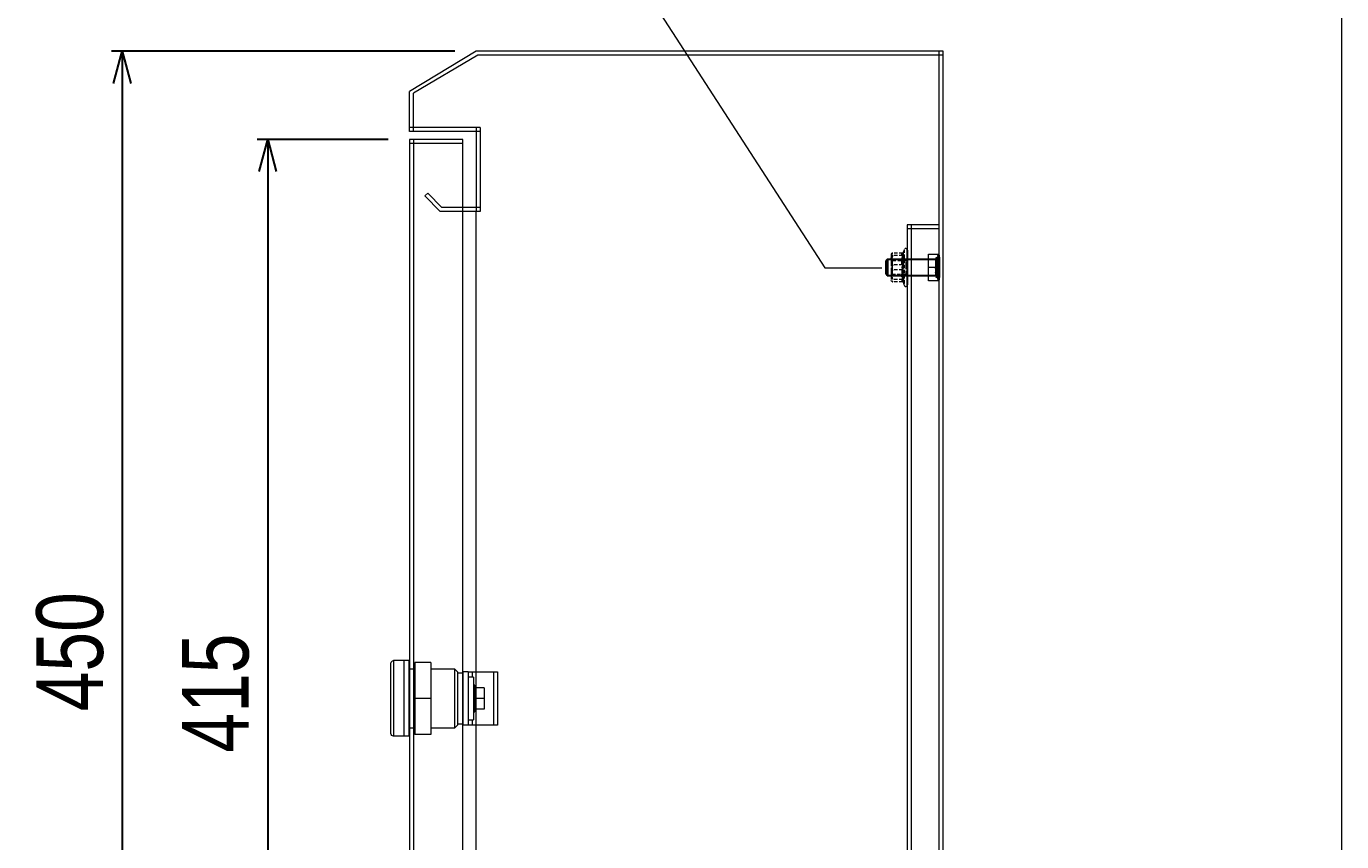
# Model space of a CAD drawing. Header units: millimetres. Extents: x 2073 to 4644, y 1336 to 3161.
# Drawn here: x 4113.8 to 4606.9, y 2529.9 to 2835.5 of the extents above; entities that cross this region are included whole.
import ezdxf

# ---------------------------------------------------------------- set-up
doc = ezdxf.new("R2010")
doc.units = ezdxf.units.MM
doc.linetypes.add('HIDDEN', pattern=[1.905, 1.27, -0.635])
for name, color, linetype in [('BUSBAR', 3, 'Continuous'), ('FRAME070', 5, 'Continuous'), ('GR1-1', 3, 'Continuous')]:
    doc.layers.add(name, color=color, linetype=linetype)
doc.styles.add('TAMCO', font='cordia.shx', dxfattribs={"width": 0.8, "height": 25})
doc.dimstyles.new('TAMCO', dxfattribs={"dimtxt": 25, "dimasz": 12, "dimexe": 4, "dimexo": 8, "dimgap": 7, "dimtad": 2, "dimdec": 1, "dimdsep": 46, "dimtxsty": 'TAMCO', "dimblk": 'OPEN30', "dimcen": 2.5, "dimclrd": 4, "dimclre": 4, "dimclrt": 3, "dimadec": 0, "dimazin": 0, "dimtfac": 1, "dimtdec": 1, "dimtmove": 0, "dimatfit": 3, "dimldrblk": 'OPEN30', "dimfxl": 0, "dimarcsym": 0})

# ---------------------------------------------------------------- blocks, each defined once
blk = doc.blocks.new('A$C310157CF')
at = {"color": 7, "linetype": 'HIDDEN', "lineweight": 0}
for p, q in [((-5.41, 1.72), (-5.41, 5.4)), ((-3.18, 6), (-5, 6)), ((-4.46, 1.72), (-4.46, 5.4)), ((1.76, 6), (-3.18, 6)), ((2.5, 5.65), (-2.5, 5.65)), ((-0.95, 1.72), (-0.95, 5.4)), ((0.95, 1.72), (0.95, 5.4)), ((4.93, 6), (1.76, 6)), ((4.46, 1.72), (4.46, 5.4)), ((5.41, 1.72), (5.41, 5.4)), ((6.71, 1.1), (-6.72, 1.1)), ((-2.5, 0.38), (0.88, 0.38)), ((0.88, 0.38), (2.5, 0.38))]:
    blk.add_line(p, q, dxfattribs=at)
blk.add_line((6.53, 0), (-6.53, 0))
for centre, start, end in [((-6.53, 0.57), 110, 270), ((6.53, 0.57), 270, 70)]:
    blk.add_arc(centre, 0.567, start, end, dxfattribs=at)
for points, knots in [([(-3.18, 6), (-3.79, 5.92), (-4.55, 5.82), (-5.26, 5.47), (-5.41, 5.4)], [0, 0, 0, 0, 0.801462, 1, 1, 1, 1]), ([(-5.41, 5.4), (-5.27, 5.68), (-5.11, 5.99), (-4.95, 6), (-4.93, 6)], [0, 0, 0, 0, 0.896037, 1, 1, 1, 1]), ([(-1.76, 6), (-1.89, 6), (-2.78, 5.98), (-3.7, 5.71), (-4.43, 5.41), (-4.46, 5.4)], [0, 0, 0, 0, 0.148486, 0.965571, 1, 1, 1, 1]), ([(-0.95, 5.4), (-1.6, 5.68), (-2.34, 5.99), (-3.1, 6), (-3.18, 6)], [0, 0, 0, 0, 0.896037, 1, 1, 1, 1]), ([(0.95, 5.4), (0.72, 5.49), (-0.15, 5.84), (-1.07, 5.93), (-1.76, 6)], [0, 0, 0, 0, 0.263253, 1, 1, 1, 1]), ([(1.76, 6), (1.62, 6), (0.73, 5.98), (-0.18, 5.71), (-0.92, 5.41), (-0.95, 5.4)], [0, 0, 0, 0, 0.148486, 0.965571, 1, 1, 1, 1]), ([(0.95, 5.4), (1.6, 5.68), (2.34, 5.99), (3.1, 6), (3.18, 6)], [0, 0, 0, 0, 0.896035, 1, 1, 1, 1]), ([(4.46, 5.4), (4.23, 5.49), (3.36, 5.84), (2.44, 5.93), (1.76, 6)], [0, 0, 0, 0, 0.263254, 1, 1, 1, 1]), ([(3.18, 6), (3.79, 5.92), (4.55, 5.82), (5.26, 5.47), (5.41, 5.4)], [0, 0, 0, 0, 0.801465, 1, 1, 1, 1]), ([(4.93, 6), (4.8, 5.92), (4.64, 5.82), (4.49, 5.47), (4.46, 5.4)], [0, 0, 0, 0, 0.801461, 1, 1, 1, 1]), ([(5.41, 5.4), (5.27, 5.68), (5.11, 5.99), (4.95, 6), (4.93, 6)], [0, 0, 0, 0, 0.896037, 1, 1, 1, 1]), ([(-5.68, 1.34), (-5.68, 1.34), (-5.64, 1.36), (-5.56, 1.4), (-5.48, 1.49), (-5.42, 1.6), (-5.41, 1.68), (-5.41, 1.72)], [0, 0, 0, 0, 0.007907, 0.267532, 0.528602, 0.763814, 1, 1, 1, 1]), ([(-1, 1.34), (-1.18, 1.38), (-2.09, 1.59), (-3.66, 1.74), (-5.04, 1.47), (-5.68, 1.34)], [0, 0, 0, 0, 0.118083, 0.592258, 1, 1, 1, 1]), ([(-5.49, 1.48), (-5.35, 1.57), (-5.07, 1.74), (-4.81, 1.47), (-4.68, 1.34)], [0, 0, 0, 0, 0.500552, 1, 1, 1, 1]), ([(-5.41, 1.72), (-4.67, 1.85), (-3.19, 2.11), (-1.7, 1.85), (-0.95, 1.72)], [0, 0, 0, 0, 0.492149, 1, 1, 1, 1]), ([(-4.46, 1.72), (-4.61, 1.85), (-4.93, 2.11), (-5.25, 1.85), (-5.41, 1.72)], [0, 0, 0, 0, 0.492148, 1, 1, 1, 1]), ([(-4.46, 1.72), (-4.46, 1.68), (-4.47, 1.6), (-4.52, 1.49), (-4.59, 1.4), (-4.65, 1.36), (-4.68, 1.34), (-4.68, 1.34)], [0, 0, 0, 0, 0.236185, 0.471405, 0.732466, 0.992087, 1, 1, 1, 1]), ([(-4.68, 1.34), (-4.46, 1.38), (-3.35, 1.59), (-1.43, 1.74), (0.23, 1.47), (1, 1.34)], [0, 0, 0, 0, 0.118083, 0.592258, 1, 1, 1, 1]), ([(0.95, 1.72), (0.06, 1.85), (-1.74, 2.11), (-3.54, 1.85), (-4.46, 1.72)], [0, 0, 0, 0, 0.492148, 1, 1, 1, 1]), ([(-1, 1.34), (-0.99, 1.34), (-0.99, 1.36), (-0.97, 1.4), (-0.96, 1.49), (-0.95, 1.6), (-0.95, 1.68), (-0.95, 1.72)], [0, 0, 0, 0, 0.007908, 0.267532, 0.528599, 0.763814, 1, 1, 1, 1]), ([(4.68, 1.34), (4.46, 1.38), (3.35, 1.59), (1.43, 1.74), (-0.23, 1.47), (-1, 1.34)], [0, 0, 0, 0, 0.118084, 0.592258, 1, 1, 1, 1]), ([(-0.95, 1.72), (-0.06, 1.85), (1.74, 2.11), (3.54, 1.85), (4.46, 1.72)], [0, 0, 0, 0, 0.492149, 1, 1, 1, 1]), ([(5.41, 1.72), (4.67, 1.85), (3.19, 2.11), (1.7, 1.85), (0.95, 1.72)], [0, 0, 0, 0, 0.492147, 1, 1, 1, 1]), ([(0.95, 1.72), (0.95, 1.68), (0.95, 1.6), (0.96, 1.49), (0.97, 1.4), (0.99, 1.36), (0.99, 1.34), (1, 1.34)], [0, 0, 0, 0, 0.236186, 0.471401, 0.732468, 0.992092, 1, 1, 1, 1]), ([(1, 1.34), (1.18, 1.38), (2.09, 1.59), (3.66, 1.74), (5.04, 1.47), (5.68, 1.34)], [0, 0, 0, 0, 0.118083, 0.592257, 1, 1, 1, 1]), ([(4.46, 1.72), (4.61, 1.85), (4.93, 2.11), (5.25, 1.85), (5.41, 1.72)], [0, 0, 0, 0, 0.492148, 1, 1, 1, 1]), ([(4.68, 1.34), (4.68, 1.34), (4.65, 1.36), (4.59, 1.4), (4.52, 1.49), (4.47, 1.6), (4.46, 1.68), (4.46, 1.72)], [0, 0, 0, 0, 0.007913, 0.267525, 0.5286, 0.763814, 1, 1, 1, 1]), ([(5.68, 1.34), (5.64, 1.38), (5.43, 1.59), (5.09, 1.74), (4.81, 1.47), (4.68, 1.34)], [0, 0, 0, 0, 0.118084, 0.592259, 1, 1, 1, 1]), ([(5.3, 1.62), (5.3, 1.62), (5.32, 1.63), (5.39, 1.6), (5.49, 1.47), (5.51, 1.45)], [0, 0, 0, 0, 0.006763, 0.854115, 1, 1, 1, 1]), ([(5.41, 1.72), (5.41, 1.68), (5.42, 1.6), (5.48, 1.49), (5.56, 1.4), (5.64, 1.36), (5.68, 1.34), (5.68, 1.34)], [0, 0, 0, 0, 0.236186, 0.471402, 0.732454, 0.992093, 1, 1, 1, 1])]:
    blk.add_open_spline(points, degree=3, knots=knots, dxfattribs=at)
for points in [[(-3, 6), (-2.5, 5.65)], [(-2.5, 5.65), (-2.5, 0.38)], [(2.5, 5.65), (3, 6)], [(2.5, 0.38), (2.5, 5.65)], [(-5.34, 1.61), (-6.73, 1.1)], [(-5.52, 1.43), (-5.48, 1.47)], [(-5.35, 1.6), (-5.33, 1.6)], [(-2.5, 0.38), (-3, 0.03)], [(-3, 0.03), (-3, 0)], [(3, 0.03), (2.5, 0.38)], [(3, 0), (3, 0.03)], [(6.73, 1.1), (5.34, 1.61)], [(5.51, 1.45), (5.52, 1.43)]]:
    blk.add_open_spline(points, degree=1, dxfattribs=at)
blk = doc.blocks.new('A$C1D0F77C0')
for p, q in [((2.41, 0), (-2.41, 0)), ((0.75, -0.59), (-3, -0.59)), ((3, -0.59), (0.75, -0.59))]:
    blk.add_line(p, q)
at = {"color": 0, "linetype": 'ByBlock', "lineweight": -2}
for p, q in [((0.96, -19.4), (-3.8, -19.4)), ((-3.35, -18.8), (-3.37, -18.8)), ((-3.34, -19.18), (-3.37, -19.18)), ((-3.34, -18.8), (-3.35, -18.8)), ((-3.35, -19.4), (-3.35, -19.18)), ((-3.14, -18.8), (-3.34, -18.8)), ((-3.34, -19.18), (-3.14, -19.18)), ((-3.34, -19.4), (-3.34, -19.18)), ((-3.33, -19.4), (-3.33, -19.18)), ((-3.33, -19.4), (-3.33, -19.18)), ((-2.78, -18.8), (-3.14, -18.8)), ((-3.14, -19.4), (-3.14, -19.18)), ((-2.66, -19.18), (-3.14, -19.18)), ((-3.13, -19.4), (-3.13, -19.18)), ((-3.12, -19.4), (-3.12, -19.18)), ((-3.06, -19.4), (-3.06, -19.18)), ((-2.98, -19.18), (-2.98, -18.8)), ((-2.98, -19.18), (-2.98, -18.8)), ((-2.97, -19.18), (-2.97, -18.8)), ((-2.96, -19.18), (-2.96, -18.8)), ((-2.8, -19.18), (-2.8, -18.8)), ((-2.78, -19.18), (-2.78, -18.8)), ((-2.76, -19.18), (-2.76, -18.8)), ((-2.66, -18.8), (-2.75, -18.8)), ((-2.75, -19.4), (-2.75, -19.18)), ((-2.74, -19.18), (-2.74, -18.8)), ((-2.11, -18.8), (-2.66, -18.8)), ((-2.66, -19.18), (-2.39, -19.18)), ((-2.66, -19.4), (-2.66, -19.18)), ((-2.65, -19.4), (-2.65, -19.18)), ((-2.63, -19.4), (-2.63, -19.18)), ((-2.43, -19.18), (-2.43, -18.8)), ((-2.39, -19.18), (-2.39, -18.8)), ((-2.08, -19.18), (-2.39, -19.18)), ((-2.37, -19.18), (-2.37, -18.8)), ((-2.33, -19.18), (-2.33, -18.8)), ((-1.84, -18.8), (-2.11, -18.8)), ((-2.11, -19.4), (-2.11, -19.18)), ((-1.27, -19.18), (-2.11, -19.18)), ((-2.08, -19.4), (-2.08, -19.18)), ((-2.07, -19.4), (-2.07, -19.18)), ((-1.94, -19.4), (-1.94, -19.18)), ((-1.89, -18.8), (-1.81, -18.8)), ((-1.89, -19.18), (-1.89, -18.8)), ((-1.84, -19.18), (-1.84, -18.8)), ((-1.81, -19.18), (-1.81, -18.8)), ((-1.42, -18.8), (-1.76, -18.8)), ((-1.76, -19.18), (-1.76, -18.8)), ((-1.27, -18.8), (-1.42, -18.8)), ((-1.42, -19.4), (-1.42, -19.18)), ((-0.51, -18.8), (-1.27, -18.8)), ((-1.27, -19.18), (-1.17, -19.18)), ((-1.27, -19.4), (-1.27, -19.18)), ((-1.25, -19.4), (-1.25, -19.18)), ((-1.22, -19.18), (-1.22, -18.8)), ((-1.22, -19.4), (-1.22, -19.18)), ((-1.17, -19.18), (-1.17, -18.8)), ((-1.13, -19.18), (-1.13, -18.8)), ((-1.07, -19.18), (-1.07, -18.8)), ((-0.48, -19.18), (-1.07, -19.18)), ((-0.41, -18.8), (-0.51, -18.8)), ((-0.51, -19.4), (-0.51, -19.18)), ((0.46, -19.18), (-0.51, -19.18)), ((-0.48, -19.4), (-0.48, -19.18)), ((-0.47, -18.8), (-0.37, -18.8)), ((-0.47, -19.18), (-0.47, -18.8)), ((-0.46, -19.4), (-0.46, -19.18)), ((-0.41, -19.18), (-0.41, -18.8)), ((0.3, -18.8), (-0.41, -18.8)), ((-0.37, -19.18), (-0.37, -18.8)), ((-0.31, -19.18), (-0.31, -18.8)), ((-0.3, -19.4), (-0.3, -19.18)), ((0.31, -18.8), (0.3, -18.8)), ((0.3, -18.8), (0.37, -18.8)), ((0.3, -19.4), (0.3, -19.18)), ((0.31, -19.18), (0.31, -18.8)), ((0.37, -19.18), (0.37, -18.8)), ((0.46, -18.8), (0.37, -18.8)), ((0.41, -19.18), (0.41, -18.8)), ((1.22, -18.8), (0.46, -18.8)), ((0.46, -19.4), (0.46, -19.18)), ((0.46, -19.18), (0.51, -19.18)), ((0.47, -19.18), (0.47, -18.8)), ((1.13, -19.18), (0.48, -19.18)), ((0.48, -19.4), (0.48, -19.18)), ((0.51, -19.4), (0.51, -19.18)), ((3.8, -19.4), (0.96, -19.4)), ((1.07, -19.18), (1.07, -18.8)), ((1.13, -19.18), (1.13, -18.8)), ((1.13, -19.18), (1.22, -19.18)), ((1.17, -19.18), (1.17, -18.8)), ((1.27, -18.8), (1.22, -18.8)), ((1.22, -19.18), (1.22, -18.8)), ((2.07, -19.18), (1.22, -19.18)), ((1.22, -19.4), (1.22, -19.18)), ((1.76, -18.8), (1.25, -18.8)), ((1.25, -19.4), (1.25, -19.18)), ((1.27, -19.4), (1.27, -19.18)), ((1.42, -19.4), (1.42, -19.18)), ((1.76, -19.18), (1.76, -18.8)), ((1.81, -19.18), (1.81, -18.8)), ((2.07, -18.8), (1.81, -18.8)), ((1.84, -19.18), (1.84, -18.8)), ((1.89, -19.18), (1.89, -18.8)), ((1.94, -19.4), (1.94, -19.18)), ((2.63, -18.8), (2.07, -18.8)), ((2.07, -19.4), (2.07, -19.18)), ((2.07, -19.18), (2.11, -19.18)), ((2.37, -19.18), (2.08, -19.18)), ((2.08, -19.4), (2.08, -19.18)), ((2.11, -19.4), (2.11, -19.18)), ((2.33, -19.18), (2.33, -18.8)), ((2.37, -19.18), (2.37, -18.8)), ((2.37, -19.18), (2.63, -19.18)), ((2.39, -19.18), (2.39, -18.8)), ((2.43, -19.18), (2.43, -18.8)), ((2.66, -18.8), (2.63, -18.8)), ((3.12, -19.18), (2.63, -19.18)), ((2.63, -19.4), (2.63, -19.18)), ((2.76, -18.8), (2.65, -18.8)), ((2.65, -19.4), (2.65, -19.18)), ((2.66, -19.4), (2.66, -19.18)), ((2.74, -19.18), (2.74, -18.8)), ((2.75, -19.4), (2.75, -19.18)), ((2.76, -19.18), (2.76, -18.8)), ((3.12, -18.8), (2.76, -18.8)), ((2.78, -19.18), (2.78, -18.8)), ((2.8, -19.18), (2.8, -18.8)), ((2.96, -19.18), (2.96, -18.8)), ((2.97, -19.18), (2.97, -18.8)), ((2.98, -19.18), (2.98, -18.8)), ((2.98, -19.18), (2.98, -18.8)), ((3.06, -19.4), (3.06, -19.18)), ((3.33, -18.8), (3.12, -18.8)), ((3.12, -19.4), (3.12, -19.18)), ((3.12, -19.18), (3.33, -19.18)), ((3.13, -19.4), (3.13, -19.18)), ((3.14, -19.4), (3.14, -19.18)), ((3.34, -18.8), (3.33, -18.8)), ((3.37, -19.18), (3.33, -19.18)), ((3.33, -19.4), (3.33, -19.18)), ((3.33, -19.4), (3.33, -19.18)), ((3.34, -19.4), (3.34, -19.18)), ((3.35, -18.8), (3.37, -18.8)), ((3.35, -19.4), (3.35, -19.18)), ((3.8, -19.99), (-3.8, -19.99))]:
    blk.add_line(p, q, dxfattribs=at)
for centre, start, end in [((-3.8, -19.7), 90, 270), ((3.8, -19.7), 270, 90)]:
    blk.add_arc(centre, 0.297, start, end, dxfattribs=at)
for points in [[(-2.41, 0), (-3, -0.59)], [(3, -0.59), (2.41, 0)], [(-3, -0.59), (-3, -19.18)], [(3, -19.18), (3, -0.59)]]:
    blk.add_open_spline(points, degree=1)
for points in [[(-3.37, -18.8), (-3.74, -19.4)], [(-3.37, -19.18), (-3.37, -19.4)], [(3.74, -19.4), (3.37, -18.8)], [(3.37, -19.4), (3.37, -19.18)], [(-3.8, -19.99), (-3.8, -20)], [(3.8, -20), (3.8, -19.99)]]:
    blk.add_open_spline(points, degree=1, dxfattribs=at)
for points, knots in [([(-3.35, -18.8), (-3.42, -18.91), (-3.55, -19.11), (-3.67, -19.31), (-3.72, -19.4)], [0, 0, 0, 0, 0.559493, 1, 1, 1, 1]), ([(-3.7, -19.4), (-3.65, -19.31), (-3.53, -19.11), (-3.4, -18.91), (-3.33, -18.8)], [0, 0, 0, 0, 0.440507, 1, 1, 1, 1]), ([(-3.69, -19.4), (-3.58, -19.21), (-3.46, -19.01), (-3.34, -18.81), (-3.34, -18.8)], [0, 0, 0, 0, 0.950163, 1, 1, 1, 1]), ([(-3.33, -18.8), (-3.4, -18.93), (-3.52, -19.13), (-3.64, -19.33), (-3.68, -19.4)], [0, 0, 0, 0, 0.625372, 1, 1, 1, 1]), ([(-3.14, -18.8), (-3.14, -18.81), (-3.26, -19.01), (-3.38, -19.21), (-3.5, -19.4)], [0, 0, 0, 0, 0.049832, 1, 1, 1, 1]), ([(-3.48, -19.4), (-3.43, -19.33), (-3.31, -19.13), (-3.19, -18.93), (-3.12, -18.8)], [0, 0, 0, 0, 0.374629, 1, 1, 1, 1]), ([(-3.45, -19.4), (-3.41, -19.33), (-3.3, -19.13), (-3.19, -18.93), (-3.13, -18.8)], [0, 0, 0, 0, 0.374627, 1, 1, 1, 1]), ([(-3.06, -18.8), (-3.12, -18.93), (-3.23, -19.13), (-3.33, -19.33), (-3.37, -19.4)], [0, 0, 0, 0, 0.625372, 1, 1, 1, 1]), ([(-2.75, -18.8), (-2.82, -18.93), (-2.93, -19.13), (-3.04, -19.33), (-3.08, -19.4)], [0, 0, 0, 0, 0.625373, 1, 1, 1, 1]), ([(-2.96, -19.4), (-2.92, -19.33), (-2.82, -19.13), (-2.71, -18.93), (-2.65, -18.8)], [0, 0, 0, 0, 0.374626, 1, 1, 1, 1]), ([(-2.92, -19.4), (-2.89, -19.33), (-2.8, -19.13), (-2.71, -18.93), (-2.66, -18.8)], [0, 0, 0, 0, 0.374627, 1, 1, 1, 1]), ([(-2.63, -18.8), (-2.68, -18.93), (-2.77, -19.13), (-2.85, -19.33), (-2.89, -19.4)], [0, 0, 0, 0, 0.625374, 1, 1, 1, 1]), ([(-2.11, -18.8), (-2.16, -18.93), (-2.25, -19.13), (-2.34, -19.33), (-2.37, -19.4)], [0, 0, 0, 0, 0.625373, 1, 1, 1, 1]), ([(-2.33, -19.4), (-2.3, -19.33), (-2.21, -19.13), (-2.12, -18.93), (-2.07, -18.8)], [0, 0, 0, 0, 0.374627, 1, 1, 1, 1]), ([(-2.28, -19.4), (-2.25, -19.33), (-2.19, -19.13), (-2.12, -18.93), (-2.08, -18.8)], [0, 0, 0, 0, 0.374628, 1, 1, 1, 1]), ([(-1.94, -18.8), (-1.98, -18.93), (-2.03, -19.13), (-2.09, -19.33), (-2.11, -19.4)], [0, 0, 0, 0, 0.625373, 1, 1, 1, 1]), ([(-1.42, -18.8), (-1.46, -18.93), (-1.52, -19.13), (-1.58, -19.33), (-1.61, -19.4)], [0, 0, 0, 0, 0.625375, 1, 1, 1, 1]), ([(-1.43, -19.4), (-1.4, -19.33), (-1.35, -19.13), (-1.29, -18.93), (-1.25, -18.8)], [0, 0, 0, 0, 0.374626, 1, 1, 1, 1]), ([(-1.37, -19.4), (-1.35, -19.33), (-1.32, -19.13), (-1.29, -18.93), (-1.27, -18.8)], [0, 0, 0, 0, 0.374623, 1, 1, 1, 1]), ([(-1.22, -18.8), (-1.24, -18.91), (-1.27, -19.11), (-1.3, -19.31), (-1.31, -19.4)], [0, 0, 0, 0, 0.559496, 1, 1, 1, 1]), ([(-0.51, -18.8), (-0.53, -18.93), (-0.57, -19.13), (-0.6, -19.33), (-0.61, -19.4)], [0, 0, 0, 0, 0.625376, 1, 1, 1, 1]), ([(-0.56, -19.4), (-0.54, -19.31), (-0.51, -19.11), (-0.48, -18.91), (-0.46, -18.8)], [0, 0, 0, 0, 0.440504, 1, 1, 1, 1]), ([(-0.49, -19.4), (-0.49, -19.21), (-0.48, -19.01), (-0.48, -18.81), (-0.48, -18.8)], [0, 0, 0, 0, 0.950166, 1, 1, 1, 1]), ([(-0.3, -18.8), (-0.3, -18.91), (-0.3, -19.11), (-0.29, -19.31), (-0.29, -19.4)], [0, 0, 0, 0, 0.559496, 1, 1, 1, 1]), ([(0.3, -18.8), (0.3, -18.81), (0.3, -19.01), (0.3, -19.21), (0.29, -19.4)], [0, 0, 0, 0, 0.049834, 1, 1, 1, 1]), ([(0.56, -19.4), (0.53, -19.21), (0.49, -19.01), (0.46, -18.81), (0.46, -18.8)], [0, 0, 0, 0, 0.950161, 1, 1, 1, 1]), ([(0.49, -19.4), (0.49, -19.31), (0.49, -19.11), (0.48, -18.91), (0.48, -18.8)], [0, 0, 0, 0, 0.440504, 1, 1, 1, 1]), ([(0.51, -18.8), (0.53, -18.93), (0.57, -19.13), (0.6, -19.33), (0.61, -19.4)], [0, 0, 0, 0, 0.625377, 1, 1, 1, 1]), ([(1.22, -18.8), (1.22, -18.81), (1.25, -19.01), (1.28, -19.21), (1.31, -19.4)], [0, 0, 0, 0, 0.049837, 1, 1, 1, 1]), ([(1.43, -19.4), (1.4, -19.33), (1.35, -19.13), (1.29, -18.93), (1.25, -18.8)], [0, 0, 0, 0, 0.374627, 1, 1, 1, 1]), ([(1.37, -19.4), (1.35, -19.33), (1.32, -19.13), (1.29, -18.93), (1.27, -18.8)], [0, 0, 0, 0, 0.374623, 1, 1, 1, 1]), ([(1.42, -18.8), (1.46, -18.93), (1.52, -19.13), (1.58, -19.33), (1.61, -19.4)], [0, 0, 0, 0, 0.625378, 1, 1, 1, 1]), ([(1.94, -18.8), (1.98, -18.93), (2.03, -19.13), (2.09, -19.33), (2.11, -19.4)], [0, 0, 0, 0, 0.625373, 1, 1, 1, 1]), ([(2.33, -19.4), (2.3, -19.33), (2.21, -19.13), (2.12, -18.93), (2.07, -18.8)], [0, 0, 0, 0, 0.374627, 1, 1, 1, 1]), ([(2.28, -19.4), (2.25, -19.33), (2.19, -19.13), (2.12, -18.93), (2.08, -18.8)], [0, 0, 0, 0, 0.374625, 1, 1, 1, 1]), ([(2.11, -18.8), (2.16, -18.93), (2.25, -19.13), (2.34, -19.33), (2.37, -19.4)], [0, 0, 0, 0, 0.625373, 1, 1, 1, 1]), ([(2.63, -18.8), (2.68, -18.93), (2.77, -19.13), (2.85, -19.33), (2.89, -19.4)], [0, 0, 0, 0, 0.625373, 1, 1, 1, 1]), ([(2.96, -19.4), (2.92, -19.33), (2.82, -19.13), (2.71, -18.93), (2.65, -18.8)], [0, 0, 0, 0, 0.374628, 1, 1, 1, 1]), ([(2.92, -19.4), (2.89, -19.33), (2.8, -19.13), (2.71, -18.93), (2.66, -18.8)], [0, 0, 0, 0, 0.374623, 1, 1, 1, 1]), ([(2.75, -18.8), (2.82, -18.93), (2.93, -19.13), (3.04, -19.33), (3.08, -19.4)], [0, 0, 0, 0, 0.625376, 1, 1, 1, 1]), ([(3.06, -18.8), (3.12, -18.93), (3.23, -19.13), (3.33, -19.33), (3.37, -19.4)], [0, 0, 0, 0, 0.625374, 1, 1, 1, 1]), ([(3.48, -19.4), (3.43, -19.33), (3.31, -19.13), (3.19, -18.93), (3.12, -18.8)], [0, 0, 0, 0, 0.374626, 1, 1, 1, 1]), ([(3.45, -19.4), (3.41, -19.33), (3.3, -19.13), (3.19, -18.93), (3.13, -18.8)], [0, 0, 0, 0, 0.374629, 1, 1, 1, 1]), ([(3.14, -18.8), (3.21, -18.91), (3.32, -19.11), (3.44, -19.31), (3.5, -19.4)], [0, 0, 0, 0, 0.559499, 1, 1, 1, 1]), ([(3.33, -18.8), (3.4, -18.93), (3.52, -19.13), (3.64, -19.33), (3.68, -19.4)], [0, 0, 0, 0, 0.625375, 1, 1, 1, 1]), ([(3.7, -19.4), (3.59, -19.21), (3.46, -19.01), (3.34, -18.81), (3.33, -18.8)], [0, 0, 0, 0, 0.950171, 1, 1, 1, 1]), ([(3.69, -19.4), (3.64, -19.31), (3.52, -19.11), (3.4, -18.91), (3.34, -18.8)], [0, 0, 0, 0, 0.440507, 1, 1, 1, 1]), ([(3.35, -18.8), (3.36, -18.81), (3.48, -19.01), (3.61, -19.21), (3.72, -19.4)], [0, 0, 0, 0, 0.049829, 1, 1, 1, 1])]:
    blk.add_open_spline(points, degree=3, knots=knots, dxfattribs=at)
blk = doc.blocks.new('A$C1F43471B')
at = {"rotation": 90}
for name, p in [('A$C310157CF', (-11.99, 0)), ('A$C1D0F77C0', (-19.99, 0))]:
    blk.add_blockref(name, p, dxfattribs=at)
blk = doc.blocks.new('_Open30')
at = {"color": 0, "linetype": 'ByBlock', "lineweight": -2}
for p, q in [((-1, 0.268), (0, 0)), ((0, 0), (-1, -0.268)), ((0, 0), (-1, 0))]:
    blk.add_line(p, q, dxfattribs=at)
blk = doc.blocks.new('*D41')
at = {"color": 4, "lineweight": -2}
for p, q in [((4249.5, 2793.13), (4200.3, 2793.13)), ((4204.3, 2781.13), (4204.3, 2390.13)), ((4249.5, 2378.13), (4200.3, 2378.13))]:
    blk.add_line(p, q, dxfattribs=at)
at = {"layer": 'DEFPOINTS', "color": 0}
for p in [(4257.5, 2793.13), (4204.3, 2378.13), (4257.5, 2378.13)]:
    blk.add_point(p, dxfattribs=at)
at = {"color": 4, "lineweight": -2, "xscale": 12, "yscale": 12, "zscale": 12}
for p, rotation in [((4204.3, 2793.13), 90), ((4204.3, 2378.13), 270)]:
    blk.add_blockref('_Open30', p, dxfattribs=dict(at, rotation=rotation))
at = {"color": 3, "lineweight": 9, "insert": (4184.8, 2585.63), "char_height": 25, "attachment_point": 5, "rotation": 90, "style": 'TAMCO'}
blk.add_mtext('415', dxfattribs=at)
blk = doc.blocks.new('A$C64B35038')
at = {"color": 7, "linetype": 'Continuous', "lineweight": 9}
for p, q in [((15, 24.15), (16, 25.15)), ((16, 25.15), (25, 25.15)), ((16, 3.15), (16, 25.15)), ((25, 27.65), (31, 27.65)), ((25, 27.65), (25, 14.15)), ((31, 27.65), (31, 14.15)), ((31, 25.15), (33, 25.15)), ((33, 28.3), (35, 28.3)), ((35, 0), (35, 28.3)), ((35, 28.3), (39, 28.3)), ((39, 28.3), (39, 0)), ((40, 1), (40, 27.3)), ((0, 24.15), (0, 4.15)), ((1.47, 24.15), (0, 24.15)), ((1.47, 4.15), (1.47, 24.15)), ((9.53, 24.15), (1.47, 24.15)), ((9, 22.15), (11, 22.15)), ((9, 22.15), (9, 6.15)), ((11, 24.15), (9.53, 24.15)), ((11, 24.15), (13, 24.15)), ((11, 24.15), (11, 4.15)), ((13, 24.15), (13, 4.15)), ((13, 23.65), (15, 23.65)), ((15, 24.15), (15, 4.15)), ((5, 18.15), (5, 14.15)), ((5, 18.15), (8.5, 18.15)), ((8.5, 19.15), (9, 19.15)), ((8.5, 19.15), (8.5, 9.15)), ((5, 14.15), (8.5, 14.15)), ((5, 14.15), (5, 10.15)), ((5, 10.15), (8.5, 10.15)), ((25, 14.15), (31, 14.15)), ((25, 14.15), (25, 0.65)), ((31, 14.15), (31, 0.65)), ((9, 9.15), (8.5, 9.15)), ((11, 6.15), (9, 6.15)), ((0, 4.15), (1.47, 4.15)), ((1.47, 4.15), (9.53, 4.15)), ((9.53, 4.15), (11, 4.15)), ((11, 4.15), (13, 4.15)), ((15, 4.65), (13, 4.65)), ((16, 3.15), (15, 4.15)), ((25, 3.15), (16, 3.15)), ((25, 0.65), (31, 0.65)), ((33, 3.15), (31, 3.15)), ((33, 0), (35, 0)), ((35, 0), (39, 0))]:
    blk.add_line(p, q, dxfattribs=at)
blk.add_line((33, 0), (33, 28.3))
at = {"color": 8, "linetype": 'Continuous', "lineweight": 9}
for p, q in [((9.53, 24.15), (9.53, 22.15)), ((9.53, 6.15), (9.53, 4.15))]:
    blk.add_line(p, q, dxfattribs=at)
at = {"color": 7, "linetype": 'Continuous', "lineweight": 9}
for centre, start, end in [((39, 27.3), 0, 90), ((39, 1), 270, 0)]:
    blk.add_arc(centre, 1, start, end, dxfattribs=at)
blk = doc.blocks.new('*D45')
at = {"layer": 'BUSBAR', "color": 4, "lineweight": -2}
for p, q in [((4274.5, 2826.13), (4145.72, 2826.13)), ((4149.72, 2814.13), (4149.72, 2388.13)), ((4274.5, 2376.13), (4145.72, 2376.13))]:
    blk.add_line(p, q, dxfattribs=at)
at = {"layer": 'DEFPOINTS', "color": 0}
for p in [(4282.5, 2826.13), (4149.72, 2376.13), (4282.5, 2376.13)]:
    blk.add_point(p, dxfattribs=at)
at = {"layer": 'BUSBAR', "color": 4, "lineweight": -2, "xscale": 12, "yscale": 12, "zscale": 12}
for p, rotation in [((4149.72, 2826.13), 90), ((4149.72, 2376.13), 270)]:
    blk.add_blockref('_Open30', p, dxfattribs=dict(at, rotation=rotation))
at = {"layer": 'BUSBAR', "color": 3, "lineweight": 9, "insert": (4130.22, 2601.13), "char_height": 25, "attachment_point": 5, "rotation": 90, "style": 'TAMCO'}
blk.add_mtext('450', dxfattribs=at)

msp = doc.modelspace()

# ---------------------------------------------------------------- linework, layer by layer
at = {"lineweight": 9}
for p, q in [((4282.5, 2826.13), (4257.5, 2811.13)), ((4457.5, 2826.13), (4282.5, 2826.13)), ((4283.12, 2824.63), (4259, 2810.51)), ((4457.5, 2824.63), (4283.12, 2824.63)), ((4257.5, 2796.13), (4257.5, 2811.13)), ((4259, 2796.13), (4259, 2810.51)), ((4284, 2797.63), (4257.5, 2797.63)), ((4284, 2796.13), (4257.5, 2796.13)), ((4282.5, 2797.63), (4282.5, 2766.13)), ((4284, 2797.63), (4284, 2766.13)), ((4277.5, 2793.13), (4257.5, 2793.13)), ((4257.5, 2793.13), (4257.5, 2378.13)), ((4277.5, 2791.63), (4257.5, 2791.63)), ((4259, 2793.13), (4259, 2378.13)), ((4277.5, 2378.13), (4277.5, 2793.13)), ((4263.21, 2771.92), (4264.27, 2772.98)), ((4263.21, 2771.92), (4269, 2766.13)), ((4264.27, 2772.98), (4269.62, 2767.63)), ((4284, 2767.63), (4269.62, 2767.63)), ((4284, 2766.13), (4269, 2766.13)), ((4282.5, 2376.13), (4282.5, 2766.13)), ((4456, 2761.13), (4444, 2761.13)), ((4444, 2761.13), (4444, 2406.13)), ((4456, 2759.63), (4444, 2759.63)), ((4445.5, 2761.13), (4445.5, 2406.13))]:
    msp.add_line(p, q, dxfattribs=at)
at = {"color": 0, "lineweight": 9}
for p, q in [((4452, 2740.13), (4452, 2750.13)), ((4452, 2750.13), (4455.62, 2750.13)), ((4455.62, 2750.13), (4456, 2749.75)), ((4456, 2749.75), (4456, 2740.51)), ((4456, 2748.93), (4456, 2741.33)), ((4456, 2745.13), (4452, 2745.13)), ((4455.62, 2740.13), (4452, 2740.13)), ((4455.62, 2740.13), (4456, 2740.51))]:
    msp.add_line(p, q, dxfattribs=at)
at = {"color": 7, "linetype": 'HIDDEN', "lineweight": 9}
for points, degree in [([(4455.4, 2749.59), (4455.48, 2749.77), (4455.55, 2749.95), (4455.62, 2750.13)], 3), ([(4456.01, 2748.93), (4456, 2748.93)], 1), ([(4455.4, 2740.67), (4455.48, 2740.49), (4455.55, 2740.31), (4455.62, 2740.13)], 3), ([(4456, 2741.33), (4456.01, 2741.33)], 1)]:
    msp.add_open_spline(points, degree=degree, dxfattribs=at)
for points, knots in [([(4455.4, 2749.59), (4455.68, 2748.93), (4455.99, 2748.2), (4456, 2747.44), (4456, 2747.36)], [0, 0, 0, 0, 0.896037, 1, 1, 1, 1]), ([(4455.4, 2745.13), (4455.68, 2745.79), (4455.99, 2746.52), (4456, 2747.28), (4456, 2747.36)], [0, 0, 0, 0, 0.896037, 1, 1, 1, 1]), ([(4455.4, 2745.13), (4455.49, 2744.9), (4455.84, 2744.04), (4455.93, 2743.11), (4456, 2742.43)], [0, 0, 0, 0, 0.263254, 1, 1, 1, 1]), ([(4455.4, 2740.67), (4455.68, 2741.33), (4455.99, 2742.06), (4456, 2742.82), (4456, 2742.9)], [0, 0, 0, 0, 0.896037, 1, 1, 1, 1])]:
    msp.add_open_spline(points, degree=3, knots=knots, dxfattribs=at)
at = {"layer": 'BUSBAR', "color": 2, "lineweight": 9}
for p, q in [((4304.64, 2912.51), (4413.17, 2745)), ((4413.17, 2745), (4434.47, 2745))]:
    msp.add_line(p, q, dxfattribs=at)
at = {"layer": 'FRAME070', "lineweight": 9}
for q in [(4606.89, 3125.39), (4606.89, 3125.39), (4606.89, 3096.98), (4606.89, 3096.98)]:
    msp.add_line((4606.89, 1385.61), q, dxfattribs=at)
at = {"layer": 'GR1-1', "color": 0, "linetype": 'Continuous', "lineweight": 9}
for p, q in [((4456, 2376.13), (4456, 2826.13)), ((4457.5, 2376.13), (4457.5, 2826.13))]:
    msp.add_line(p, q, dxfattribs=at)

# ---------------------------------------------------------------- block references
at = {"lineweight": 9}
msp.add_blockref('A$C1F43471B', (4456, 2745.13), dxfattribs=at)
at = {"lineweight": 9, "xscale": -1}
msp.add_blockref('A$C64B35038', (4290.5, 2569.48), dxfattribs=at)

# ---------------------------------------------------------------- dimensions: what is measured, and where the dimension line sits
at = {"lineweight": 9}
dim = msp.add_linear_dim(base=(4204.3, 2378.13), p1=(4257.5, 2793.13), p2=(4257.5, 2378.13), angle=90, dimstyle='TAMCO', dxfattribs=at)
dim.commit()
dim.dimension.update_dxf_attribs({"geometry": '*D41', "text_midpoint": (4184.8, 2585.63)})
at = {"layer": 'BUSBAR', "color": 2, "lineweight": 9}
dim = msp.add_linear_dim(base=(4149.72, 2376.13), p1=(4282.5, 2826.13), p2=(4282.5, 2376.13), angle=90, dimstyle='TAMCO', dxfattribs=at)
dim.commit()
dim.dimension.update_dxf_attribs({"geometry": '*D45', "text_midpoint": (4130.22, 2601.13)})

doc.saveas('drawing.dxf')
